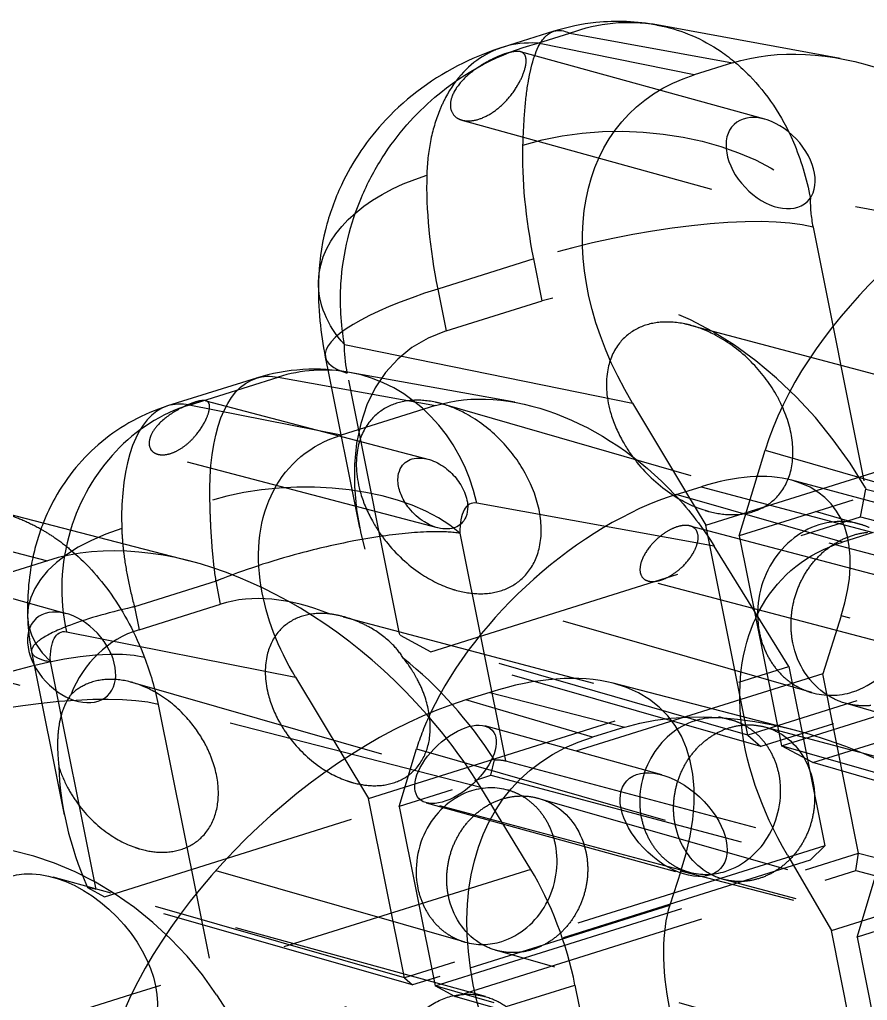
# Model space of a CAD drawing. Header units: millimetres. Extents: x -115 to -14, y 12 to 52.
# Drawn here: x -104.33 to -83.52, y 24.02 to 48.09 of the extents above; entities that cross this region are included whole.
import ezdxf

# ---------------------------------------------------------------- set-up
doc = ezdxf.new("R2010")
doc.units = ezdxf.units.MM
doc.linetypes.add('HIDDEN', pattern=[9.525, 6.35, -3.175])
doc.layers.get('0').update_dxf_attribs({"color": 253, "lineweight": 70, "true_color": 0x8faf8f})
doc.layers.add('Hidden', color=98, linetype='HIDDEN', lineweight=70, true_color=0x054805)

msp = doc.modelspace()

# ---------------------------------------------------------------- linework, layer by layer
at = {"color": 98, "lineweight": -3, "true_color": 0x054805}
for p, q in [((-84.189, 47.133), (-88.688, 47.957)), ((-91.22, 47.801), (-92.465, 47.411)), ((-91.612, 47.511), (-90.829, 47.756)), ((-90.829, 47.756), (-86.838, 47.025)), ((-87.776, 46.731), (-91.612, 47.511)), ((-86.838, 47.025), (-87.776, 46.731)), ((-96.356, 40.115), (-89.288, 38.679)), ((-96.827, 39.808), (-96.764, 39.497)), ((-98.519, 39.29), (-100.699, 38.607)), ((-100.171, 38.63), (-97.988, 39.315)), ((-97.988, 39.315), (-94.124, 38.616)), ((-92.177, 38.699), (-96.232, 39.431)), ((-96.441, 37.89), (-100.171, 38.63)), ((-94.124, 38.616), (-96.441, 37.89)), ((-89.288, 38.679), (-87.986, 36.508)), ((-86.23, 36.875), (-86.034, 37.522)), ((-86.034, 37.522), (-75.699, 34.547)), ((-88.215, 36.436), (-87.604, 36.627)), ((-87.604, 36.627), (-83.38, 35.503)), ((-80.492, 35.483), (-85.379, 36.784)), ((-84.134, 35.267), (-88.215, 36.436)), ((-100.152, 34.802), (-104.865, 36.016)), ((-107.546, 35.815), (-103.648, 34.811)), ((-83.38, 35.503), (-84.134, 35.267)), ((-103.648, 34.811), (-105.025, 34.379)), ((-85.344, 30.663), (-89.763, 31.802)), ((-92.793, 31.579), (-93.379, 31.396)), ((-92.793, 31.579), (-89.474, 30.724)), ((-90.273, 30.477), (-93.379, 31.396)), ((-89.474, 30.724), (-90.273, 30.477)), ((-101.583, 24.165), (-105.562, 22.917))]:
    msp.add_line(p, q, dxfattribs=at)
at = {"color": 98, "lineweight": -3, "true_color": 0x054805, "extrusion": (-1.20829e-16, 2.33952e-16, -1)}
msp.add_ellipse((-82.908, 40.676), major_axis=(-5.527, 5.385), ratio=0.679618, start_param=0.35141, end_param=1.566143, dxfattribs=at)
at = {"color": 98, "lineweight": -3, "true_color": 0x054805, "extrusion": (9.07579e-16, -8.59091e-16, -1)}
msp.add_ellipse((-83.948, 40.35), major_axis=(-5.391, 5.455), ratio=0.68799, start_param=5.053442, end_param=6.623831, dxfattribs=at)
at = {"color": 98, "lineweight": -3, "true_color": 0x054805, "extrusion": (-3.86379e-15, 4.13916e-15, -1)}
msp.add_ellipse((-85.899, 44.567), major_axis=(-0.897, 0.947), ratio=0.662075, dxfattribs=at)
at = {"color": 98, "lineweight": -3, "true_color": 0x054805}
for centre, major_axis, ratio, start_param, end_param in [((-80.399, 39.288), (5.263, 4.892), 0.527716, 0.835682, 2.406478), ((-91.728, 40.831), (-5.098, -1.023), 0.231462, 0, 0.389126), ((-97.036, 34.982), (0.804, 4.449), 0.889727, 6.283065, 6.721292), ((-99.22, 34.298), (0.88, 4.435), 0.896928, 0.45333, 1.463637), ((-98.916, 32.909), (-1.782, 5.698), 0.403556, 6.069957, 6.283518), ((-89.116, 31.906), (4.661, 4.344), 0.517882, 0.314021, 0.824748), ((-89.639, 31.742), (4.625, 4.3), 0.527134, 0.835019, 2.221184), ((-99.083, 27.339), (-6.246, 6.492), 0.666098, 4.643138, 5.962678), ((-94.932, 25.048), (6.455, 6.02), 0.513877, 0.316683, 0.820446), ((-95.29, 24.936), (6.361, 5.907), 0.531222, 0.839713, 2.410509)]:
    msp.add_ellipse(centre, major_axis=major_axis, ratio=ratio, start_param=start_param, end_param=end_param, dxfattribs=at)
at = {"color": 98, "lineweight": -3, "true_color": 0x054805, "extrusion": (1.52333e-17, 5.51546e-17, -1)}
msp.add_ellipse((-91.797, 41.531), major_axis=(5.198, -0.127), ratio=0.594949, start_param=2.625565, end_param=3.141511, dxfattribs=at)
at = {"color": 98, "lineweight": -3, "true_color": 0x054805, "extrusion": (-1.15105e-16, 4.29263e-16, -1)}
msp.add_ellipse((-95.519, 39.194), major_axis=(-0.516, 1.662), ratio=0.396617, start_param=4.983581, end_param=5.417471, dxfattribs=at)
at = {"color": 98, "lineweight": -3, "true_color": 0x054805, "extrusion": (3.49447e-16, -1.17031e-15, -1)}
msp.add_ellipse((-96.731, 33.594), major_axis=(-1.789, 5.696), ratio=0.40737, start_param=0.000151, end_param=0.213713, dxfattribs=at)
at = {"color": 98, "lineweight": -3, "true_color": 0x054805, "extrusion": (7.90376e-17, -3.81678e-17, -1)}
msp.add_ellipse((-91.226, 33.932), major_axis=(-4.081, 3.97), ratio=0.680515, start_param=0.352363, end_param=1.640447, dxfattribs=at)
at = {"color": 98, "lineweight": -3, "true_color": 0x054805, "extrusion": (-2.05385e-16, 2.26328e-16, -1)}
msp.add_ellipse((-93.611, 33.185), major_axis=(-3.992, 4.016), ratio=0.687976, start_param=5.513539, end_param=6.626016, dxfattribs=at)
at = {"color": 98, "lineweight": -3, "true_color": 0x054805, "extrusion": (-5.19202e-16, 6.91151e-16, -1)}
msp.add_ellipse((-80.538, 29.135), major_axis=(-4.92, 5.38), ratio=0.6761, start_param=5.564917, end_param=6.589078, dxfattribs=at)
at = {"color": 98, "lineweight": -3, "true_color": 0x054805, "extrusion": (-1.59745e-15, 1.73617e-15, -1)}
msp.add_ellipse((-103.054, 32.439), major_axis=(-0.878, 0.943), ratio=0.67261, dxfattribs=at)
at = {"color": 98, "lineweight": -3, "true_color": 0x054805, "extrusion": (-2.44937e-16, 1.84367e-16, -1)}
msp.add_ellipse((-82.994, 21.972), major_axis=(-8.372, 7.581), ratio=0.580791, start_param=0.332007, end_param=1.902803, dxfattribs=at)
at = {"color": 98, "lineweight": -3, "true_color": 0x054805, "extrusion": (-2.79893e-16, 3.09457e-16, -1)}
msp.add_ellipse((-84.108, 21.628), major_axis=(-8.005, 7.746), ratio=0.596773, start_param=5.029405, end_param=6.600201, dxfattribs=at)
at = {"color": 98, "lineweight": -3, "true_color": 0x054805}
msp.add_ellipse((-88.278, 28.335), major_axis=(1.151, -1.077), ratio=0.588745, dxfattribs=at)
for points, knots in [([(-88.688, 47.957), (-89.181, 48.047), (-89.685, 48.067), (-90.536, 47.979), (-90.882, 47.907), (-91.219, 47.801)], [0.000000304, 0.000000304, 0.000000304, 0.000000304, 0.001510287, 0.001510287, 0.00257407, 0.00257407, 0.00257407, 0.00257407]), ([(-90.829, 47.756), (-90.822, 47.759), (-90.815, 47.761), (-90.808, 47.764), (-90.131, 48.014), (-89.413, 48.088), (-88.697, 47.959)], [-0.0021101742, -0.0021101742, -0.0021101742, -0.0021101742, -0.0021029848, -0.0021029848, -0.0021029848, -0.0014380302, -0.0014380302, -0.0014380302, -0.0014380302]), ([(-91.215, 47.803), (-91.099, 47.838), (-90.973, 47.822), (-90.836, 47.759), (-90.834, 47.758), (-90.832, 47.757), (-90.829, 47.756)], [0.0016582666, 0.0016582666, 0.0016582666, 0.0016582666, 0.0021029848, 0.0021029848, 0.0021029848, 0.0021101742, 0.0021101742, 0.0021101742, 0.0021101742]), ([(-95.43, 44.696), (-95.062, 45.277), (-94.62, 45.771), (-94.137, 46.183), (-93.387, 46.823), (-92.533, 47.263), (-91.64, 47.503), (-91.63, 47.506), (-91.621, 47.508), (-91.612, 47.511)], [0.000940594, 0.000940594, 0.000940594, 0.000940594, 0.001396053, 0.001396053, 0.001396053, 0.002103119, 0.002103119, 0.002103119, 0.002110313, 0.002110313, 0.002110313, 0.002110313]), ([(-91.612, 47.511), (-91.617, 47.511), (-91.622, 47.511), (-91.626, 47.511), (-91.913, 47.527), (-92.191, 47.496), (-92.455, 47.414)], [-0.0021103129, -0.0021103129, -0.0021103129, -0.0021103129, -0.0021031187, -0.0021031187, -0.0021031187, -0.0016585004, -0.0016585004, -0.0016585004, -0.0016585004]), ([(-92.465, 47.411), (-92.801, 47.306), (-93.13, 47.175), (-94.164, 46.668), (-94.805, 46.198), (-95.793, 45.149), (-96.16, 44.609), (-96.598, 43.676), (-96.729, 43.309), (-96.927, 42.514), (-96.985, 42.088), (-96.995, 41.658)], [0, 0, 0, 0, 0.001072084, 0.001072084, 0.003495625, 0.003495625, 0.005541084, 0.005541084, 0.006779079, 0.006779079, 0.008145554, 0.008145554, 0.008145554, 0.008145554]), ([(-96.356, 40.115), (-96.448, 40.619), (-96.473, 41.123), (-96.443, 41.604), (-96.395, 42.375), (-96.211, 43.084), (-95.942, 43.721), (-95.794, 44.07), (-95.622, 44.395), (-95.43, 44.696)], [0, 0, 0, 0, 0.0002705529, 0.0002705529, 0.0002705529, 0.0007034376, 0.0007034376, 0.0007034376, 0.0009405941, 0.0009405941, 0.0009405941, 0.0009405941]), ([(-96.995, 41.658), (-97.003, 41.339), (-96.99, 41.018), (-96.931, 40.401), (-96.886, 40.104), (-96.827, 39.808)], [0.000000063, 0.000000063, 0.000000063, 0.000000063, 0.000981247, 0.000981247, 0.001890466, 0.001890466, 0.001890466, 0.001890466]), ([(-96.232, 39.431), (-96.61, 39.5), (-96.994, 39.523), (-97.765, 39.477), (-98.149, 39.406), (-98.52, 39.29)], [0, 0, 0, 0, 0.001160558, 0.001160558, 0.002335078, 0.002335078, 0.002335078, 0.002335078]), ([(-100.699, 38.607), (-101.29, 38.422), (-101.837, 38.123), (-102.772, 37.349), (-103.164, 36.881), (-103.567, 36.155), (-103.665, 35.952), (-103.752, 35.73)], [0.000000258, 0.000000258, 0.000000258, 0.000000258, 0.001867884, 0.001867884, 0.003668357, 0.003668357, 0.004281637, 0.004281637, 0.004281637, 0.004281637]), ([(-94.872, 36.245), (-94.932, 36.343), (-94.978, 36.445), (-95.042, 36.667), (-95.053, 36.785), (-95.027, 36.974), (-95, 37.049), (-94.924, 37.167), (-94.879, 37.212), (-94.773, 37.281), (-94.713, 37.305), (-94.576, 37.332), (-94.5, 37.334), (-94.385, 37.319), (-94.349, 37.312), (-94.313, 37.303)], [-0.003958025, -0.003958025, -0.003958025, -0.003958025, -0.003641526, -0.003641526, -0.003262051, -0.003262051, -0.002963183, -0.002963183, -0.002708548, -0.002708548, -0.00246326, -0.00246326, -0.002203917, -0.002203917, -0.002089768, -0.002089768, -0.002089768, -0.002089768]), ([(-94.313, 37.303), (-94.251, 37.287), (-94.188, 37.265), (-93.996, 37.176), (-93.87, 37.09), (-93.659, 36.892), (-93.573, 36.786), (-93.504, 36.674)], [-0.0020897679, -0.0020897679, -0.0020897679, -0.0020897679, -0.0018941353, -0.0018941353, -0.0014895922, -0.0014895922, -0.0011327722, -0.0011327722, -0.0011327722, -0.0011327722]), ([(-93.504, 36.674), (-93.478, 36.631), (-93.454, 36.587), (-93.371, 36.409), (-93.337, 36.274), (-93.329, 36.05), (-93.345, 35.96), (-93.406, 35.817), (-93.445, 35.762), (-93.494, 35.717)], [-0.001132772, -0.001132772, -0.001132772, -0.001132772, -0.000995652, -0.000995652, -0.000584117, -0.000584117, -0.000263176, -0.000263176, 0, 0, 0, 0]), ([(-94.067, 35.617), (-94.067, 35.617), (-94.068, 35.617), (-94.177, 35.646), (-94.288, 35.695), (-94.536, 35.85), (-94.665, 35.966), (-94.809, 36.147), (-94.842, 36.196), (-94.872, 36.245)], [-0.0049275893, -0.0049275893, -0.0049275893, -0.0049275893, -0.004926285, -0.004926285, -0.004577045, -0.004577045, -0.0041180302, -0.0041180302, -0.0039580248, -0.0039580248, -0.0039580248, -0.0039580248]), ([(-93.494, 35.717), (-93.536, 35.679), (-93.584, 35.649), (-93.693, 35.606), (-93.753, 35.594), (-93.896, 35.585), (-93.98, 35.594), (-94.067, 35.617)], [-0.0056493419, -0.0056493419, -0.0056493419, -0.0056493419, -0.0054286403, -0.0054286403, -0.0052059935, -0.0052059935, -0.0049275893, -0.0049275893, -0.0049275893, -0.0049275893])]:
    msp.add_open_spline(points, degree=3, knots=knots, dxfattribs=at)
msp.add_open_spline([(-92.455, 47.414), (-92.458, 47.413), (-92.461, 47.412), (-92.465, 47.411)], degree=3, dxfattribs=at)
at = {"layer": 'Hidden', "lineweight": -3}
for p, q in [((-88.697, 47.959), (-88.688, 47.957)), ((-86.04, 45.644), (-92.033, 47.299)), ((-93.474, 45.622), (-85.758, 43.491)), ((-77.572, 42.352), (-84.923, 43.699)), ((-84.858, 42.998), (-83.573, 36.596)), ((-91.71, 42.216), (-94.069, 41.477)), ((-91.504, 41.188), (-91.71, 42.216)), ((-94.069, 41.477), (-93.862, 40.449)), ((-93.862, 40.449), (-91.504, 41.188)), ((-87.87, 40.589), (-77.211, 37.765)), ((-96.764, 39.497), (-95.985, 35.614)), ((-95.003, 33.014), (-96.287, 39.415)), ((-87.491, 35.681), (-75.724, 39.37)), ((-74.791, 39.145), (-86.669, 35.422)), ((-99.756, 38.734), (-94.307, 37.302)), ((-93.955, 38.657), (-83.71, 35.708)), ((-94.07, 35.618), (-100.939, 37.423)), ((-86.669, 35.422), (-86.23, 36.875)), ((-83.573, 36.596), (-83.558, 36.569)), ((-87.986, 36.508), (-87.491, 35.681)), ((-83.691, 35.889), (-83.558, 36.569)), ((-83.558, 36.569), (-74.691, 34.219)), ((-87.284, 35.17), (-93.111, 36.223)), ((-94.234, 32.577), (-83.691, 35.889)), ((-78.322, 33.611), (-87.41, 36.019)), ((-83.691, 35.889), (-75.27, 33.658)), ((-87.879, 35.665), (-82.725, 34.31)), ((-86.457, 30.531), (-87.491, 35.681)), ((-93.524, 35.484), (-92.403, 29.897)), ((-86.669, 35.422), (-85.635, 30.271)), ((-103.178, 33.51), (-109.128, 35.154)), ((-85.453, 32.212), (-87.284, 35.17)), ((-99.509, 34.308), (-101.512, 33.68)), ((-99.396, 33.745), (-99.509, 34.308)), ((-82.514, 32.633), (-88.903, 34.312)), ((-74.691, 34.219), (-86.457, 30.531)), ((-84.89, 31.573), (-93.64, 34.091)), ((-85.635, 30.271), (-73.758, 33.994)), ((-101.399, 33.117), (-99.396, 33.745)), ((-101.512, 33.68), (-101.399, 33.117)), ((-75.27, 33.658), (-86.138, 30.247)), ((-84.166, 33.458), (-84.621, 32.038)), ((-74.746, 30.95), (-84.166, 33.458)), ((-110.448, 33.443), (-102.929, 31.367)), ((-96.385, 33.437), (-86.879, 30.906)), ((-84.862, 29.856), (-73.87, 33.309)), ((-103.182, 33.066), (-97.556, 31.95)), ((-94.987, 32.986), (-95.003, 33.014)), ((-86.457, 30.531), (-94.987, 32.986)), ((-94.987, 32.986), (-94.234, 32.577)), ((-104.034, 32.572), (-103.232, 28.578)), ((-86.138, 30.247), (-94.234, 32.577)), ((-102.454, 26.746), (-103.575, 32.333)), ((-95.769, 28.978), (-85.453, 32.212)), ((-84.621, 32.038), (-95.017, 28.779)), ((-85.453, 32.212), (-84.57, 27.812)), ((-83.738, 27.637), (-84.621, 32.038)), ((-101.553, 31.819), (-92.339, 29.179)), ((-97.556, 31.95), (-95.769, 28.978)), ((-71.491, 27.693), (-84.068, 31.313)), ((-100.929, 31.283), (-99.499, 24.158)), ((-93.011, 29.242), (-100.929, 31.283)), ((-88.57, 29.557), (-92.909, 30.755)), ((-86.047, 30.732), (-75.065, 27.809)), ((-86.457, 30.531), (-86.138, 30.247)), ((-95.017, 28.779), (-94.589, 30.191)), ((-94.589, 30.191), (-85.488, 27.583)), ((-84.862, 29.856), (-85.635, 30.271)), ((-73.058, 26.651), (-85.635, 30.271)), ((-92.761, 29.545), (-92.677, 29.923)), ((-92.403, 29.897), (-84.57, 27.812)), ((-72.738, 26.367), (-84.862, 29.856)), ((-102.246, 26.565), (-92.761, 29.545)), ((-92.761, 29.545), (-84.931, 27.461)), ((-87.884, 27.163), (-96.13, 29.359)), ((-91.785, 27.236), (-93.011, 29.242)), ((-94.886, 24.578), (-95.769, 28.978)), ((-91.587, 28.979), (-80.977, 25.939)), ((-84.407, 25.739), (-73.638, 29.114)), ((-72.939, 28.97), (-83.778, 25.573)), ((-95.017, 28.779), (-94.134, 24.378)), ((-94.354, 28.872), (-87.987, 27.113)), ((-93.398, 25.451), (-101.372, 27.735)), ((-84.57, 27.812), (-94.886, 24.578)), ((-84.931, 27.461), (-84.57, 27.812)), ((-84.931, 27.461), (-94.685, 24.399)), ((-94.134, 24.378), (-83.738, 27.637)), ((-85.488, 27.583), (-84.407, 25.739)), ((-83.808, 27.209), (-83.738, 27.637)), ((-83.738, 27.637), (-72.755, 24.714)), ((-91.785, 27.236), (-101.583, 24.165)), ((-93.648, 24.118), (-83.808, 27.209)), ((-83.808, 27.209), (-73.117, 24.363)), ((-92.899, 24.113), (-103.51, 27.043)), ((-88.101, 27.19), (-88.374, 26.357)), ((-76.103, 24.097), (-88.101, 27.19)), ((-76.069, 24.066), (-87.052, 26.989)), ((-83.778, 25.573), (-83.35, 26.984)), ((-102.662, 26.793), (-102.246, 26.565)), ((-94.886, 24.578), (-102.454, 26.746)), ((-94.685, 24.399), (-102.246, 26.565)), ((-102.364, 21.971), (-88.374, 26.357)), ((-83.524, 21.338), (-84.407, 25.739)), ((-83.778, 25.573), (-82.895, 21.172)), ((-82.036, 22.211), (-92.647, 25.251)), ((-94.886, 24.578), (-94.685, 24.399)), ((-83.524, 21.338), (-94.134, 24.378)), ((-93.648, 24.118), (-94.134, 24.378)), ((-92.387, 23.869), (-90.7, 24.398)), ((-90.7, 24.398), (-90.06, 21.209)), ((-99.499, 24.158), (-99.096, 23.538)), ((-83.323, 21.159), (-93.648, 24.118))]:
    msp.add_line(p, q, dxfattribs=at)
at = {"layer": 'Hidden', "lineweight": -3, "extrusion": (-5.99601e-18, 2.79744e-17, -1)}
msp.add_ellipse((-89.436, 42.271), major_axis=(5.197, -0.176), ratio=0.591421, start_param=4.181819, end_param=5.743612, dxfattribs=at)
at = {"layer": 'Hidden', "lineweight": -3, "extrusion": (-3.46527e-16, 1.34579e-15, -1)}
msp.add_ellipse((-88.572, 41.358), major_axis=(-2.081, 6.621), ratio=0.40768, start_param=4.96867, end_param=5.418844, dxfattribs=at)
at = {"layer": 'Hidden', "lineweight": -3, "extrusion": (1.52333e-17, 5.51546e-17, -1)}
msp.add_ellipse((-91.797, 41.531), major_axis=(5.198, -0.127), ratio=0.594949, start_param=3.141511, end_param=4.187358, dxfattribs=at)
at = {"layer": 'Hidden', "lineweight": -3}
for centre, major_axis, ratio, start_param, end_param in [((-90.96, 40.61), (-2.071, 6.624), 0.403246, 0.864904, 1.315079), ((-84.06, 42.787), (-0.525, 1.659), 0.414304, 0.863467, 1.313642), ((-89.37, 41.57), (-5.098, -1.023), 0.231462, 3.581494, 5.14229), ((-88.075, 35.114), (-4.424, 5.551), 0.643643, 4.478383, 6.03918), ((-91.728, 40.831), (-5.098, -1.023), 0.231462, 5.14229, 6.283185), ((-90.433, 34.375), (-4.424, 5.551), 0.643643, 6.03918, 7.599976), ((-91.728, 40.831), (-5.098, -1.023), 0.231462, 0.389126, 0.419902), ((-97.036, 34.982), (0.804, 4.449), 0.889727, 5.150873, 6.283065), ((-98.916, 32.909), (-1.782, 5.698), 0.403556, 0.000333, 0.957818), ((-97.449, 34.243), (-4.52, -0.102), 0.524811, 3.648582, 5.211051), ((-89.116, 31.906), (4.661, 4.344), 0.517882, 5.537137, 6.597206), ((-92.806, 34.835), (-0.437, 1.381), 0.413322, 6.06869, 7.239737), ((-99.613, 33.564), (-4.519, -0.131), 0.527331, 5.207671, 6.77014), ((-99.22, 34.298), (0.88, 4.435), 0.896928, 1.463637, 2.023749), ((-96.267, 27.928), (-3.842, 5.467), 0.612643, 5.519518, 6.090143), ((-98.27, 27.3), (-3.842, 5.467), 0.612643, 6.090143, 6.660767), ((-105.346, 30.23), (-4.663, -1.804), 0.300155, 3.54227, 5.09667), ((-96.267, 27.928), (-3.842, 5.467), 0.612643, 4.647644, 5.15919), ((-94.932, 25.048), (6.455, 6.02), 0.513877, 5.532835, 6.599868), ((-105.252, 29.905), (-4.902, -0.984), 0.231462, 3.588159, 5.14229), ((-89.639, 31.742), (4.625, 4.3), 0.527134, 2.221184, 2.405815), ((-99.083, 27.339), (-6.246, 6.492), 0.666098, 4.391882, 4.643138), ((-98.27, 27.3), (-3.842, 5.467), 0.612643, 0.73791, 1.249456), ((-103.808, 22.709), (-4.582, 3.978), 0.69811, 4.322913, 5.877044), ((-92.558, 24.877), (1.214, -3.811), 0.420194, 1.312831, 2.098229), ((-97.528, 23.602), (-5.323, 3.16), 0.09226, 5.945173, 6.064582), ((-86.519, 23.32), (-1.214, 3.811), 0.420194, 0.527433, 1.312831)]:
    msp.add_ellipse(centre, major_axis=major_axis, ratio=ratio, start_param=start_param, end_param=end_param, dxfattribs=at)
at = {"layer": 'Hidden', "lineweight": -3, "extrusion": (3.49447e-16, -1.17031e-15, -1)}
msp.add_ellipse((-96.731, 33.594), major_axis=(-1.789, 5.696), ratio=0.40737, start_param=5.325852, end_param=6.283337, dxfattribs=at)
at = {"layer": 'Hidden', "lineweight": -3, "extrusion": (-1.15105e-16, 4.29263e-16, -1)}
msp.add_ellipse((-95.519, 39.194), major_axis=(-0.516, 1.662), ratio=0.396617, start_param=4.967297, end_param=4.983581, dxfattribs=at)
at = {"layer": 'Hidden', "lineweight": -3, "extrusion": (7.90376e-17, -3.81678e-17, -1)}
msp.add_ellipse((-91.226, 33.932), major_axis=(-4.081, 3.97), ratio=0.680515, start_param=1.640447, end_param=1.922781, dxfattribs=at)
at = {"layer": 'Hidden', "lineweight": -3, "extrusion": (-2.05385e-16, 2.26328e-16, -1)}
msp.add_ellipse((-93.611, 33.185), major_axis=(-3.992, 4.016), ratio=0.687976, start_param=5.055597, end_param=5.513539, dxfattribs=at)
at = {"layer": 'Hidden', "lineweight": -3, "extrusion": (-2.62132e-15, 8.34084e-15, -1)}
msp.add_ellipse((-102.878, 31.678), major_axis=(-0.43, 1.383), ratio=0.3976, start_param=5.324636, end_param=6.495683, dxfattribs=at)
at = {"layer": 'Hidden', "lineweight": -3, "extrusion": (-1.17878e-16, -2.84698e-16, -1)}
msp.add_ellipse((-106.962, 29.369), major_axis=(1.769, 6.731), ratio=0.87941, start_param=0.883503, end_param=1.063038, dxfattribs=at)
at = {"layer": 'Hidden', "lineweight": -3}
for centre, major_axis, ratio in [((-93.631, 29.813), (-0.9, -0.838), 0.522491), ((-103.175, 24.876), (-1.855, 1.907), 0.645298)]:
    msp.add_ellipse(centre, major_axis=major_axis, ratio=ratio, dxfattribs=at)
at = {"layer": 'Hidden', "lineweight": -3, "extrusion": (-5.19202e-16, 6.91151e-16, -1)}
msp.add_ellipse((-80.538, 29.135), major_axis=(-4.92, 5.38), ratio=0.6761, start_param=5.018281, end_param=5.564917, dxfattribs=at)
at = {"layer": 'Hidden', "lineweight": -3, "extrusion": (-1.07778e-15, -1.71662e-15, -1)}
msp.add_ellipse((-95.525, 24.23), major_axis=(3.301, 5.593), ratio=0.32539, start_param=6.072885, end_param=6.192295, dxfattribs=at)
at = {"layer": 'Hidden', "lineweight": -3}
for points, knots in [([(-88.688, 47.957), (-88.646, 47.949), (-88.603, 47.941), (-88.561, 47.931), (-88.07, 47.825), (-87.58, 47.622), (-87.115, 47.302)], [-0.0014352462, -0.0014352462, -0.0014352462, -0.0014352462, -0.0013959614, -0.0013959614, -0.0013959614, -0.0009400387, -0.0009400387, -0.0009400387, -0.0009400387]), ([(-91.851, 46.532), (-91.834, 46.637), (-91.815, 46.735), (-91.795, 46.826), (-91.698, 47.262), (-91.567, 47.539), (-91.408, 47.688), (-91.349, 47.743), (-91.286, 47.781), (-91.219, 47.801)], [0.000558322, 0.000558322, 0.000558322, 0.000558322, 0.000703391, 0.000703391, 0.000703391, 0.001395961, 0.001395961, 0.001395961, 0.001652556, 0.001652556, 0.001652556, 0.001652556]), ([(-92.465, 47.411), (-92.616, 47.364), (-92.762, 47.3), (-92.903, 47.219), (-93.282, 47.001), (-93.618, 46.66), (-93.877, 46.173), (-93.931, 46.072), (-93.981, 45.964), (-94.027, 45.849)], [-0.00165278, -0.00165278, -0.00165278, -0.00165278, -0.001396053, -0.001396053, -0.001396053, -0.000703438, -0.000703438, -0.000703438, -0.0005585, -0.0005585, -0.0005585, -0.0005585]), ([(-92.382, 47.259), (-92.44, 47.241), (-92.5, 47.218), (-92.621, 47.169), (-92.681, 47.141), (-92.859, 47.053), (-92.972, 46.987), (-93.222, 46.821), (-93.362, 46.704), (-93.586, 46.459), (-93.669, 46.33), (-93.714, 46.211)], [0, 0, 0, 0, 0.000199263, 0.000199263, 0.000398525, 0.000398525, 0.000797051, 0.000797051, 0.001451873, 0.001451873, 0.002106696, 0.002106696, 0.002106696, 0.002106696]), ([(-92.029, 47.298), (-92.052, 47.304), (-92.079, 47.308), (-92.145, 47.309), (-92.184, 47.306), (-92.273, 47.29), (-92.324, 47.277), (-92.382, 47.259)], [0.0072188385, 0.0072188385, 0.0072188385, 0.0072188385, 0.0074130607, 0.0074130607, 0.0076123234, 0.0076123234, 0.0078115862, 0.0078115862, 0.0078115862, 0.0078115862]), ([(-91.969, 46.758), (-91.924, 46.877), (-91.899, 46.987), (-91.898, 47.163), (-91.92, 47.229), (-91.985, 47.28), (-92.005, 47.29), (-92.029, 47.298)], [0.00570489, 0.00570489, 0.00570489, 0.00570489, 0.006359713, 0.006359713, 0.007014535, 0.007014535, 0.007218839, 0.007218839, 0.007218839, 0.007218839]), ([(-87.115, 47.302), (-86.872, 47.137), (-86.637, 46.94), (-86.412, 46.708), (-86.001, 46.285), (-85.629, 45.751), (-85.341, 45.085), (-85.161, 44.669), (-85.015, 44.202), (-84.923, 43.699)], [-0.0009400387, -0.0009400387, -0.0009400387, -0.0009400387, -0.0007033914, -0.0007033914, -0.0007033914, -0.0002705352, -0.0002705352, -0.0002705352, 0, 0, 0, 0]), ([(-91.976, 45.011), (-91.967, 45.301), (-91.953, 45.575), (-91.933, 45.824), (-91.912, 46.088), (-91.885, 46.324), (-91.851, 46.532)], [0, 0, 0, 0, 0.0002705352, 0.0002705352, 0.0002705352, 0.0005583221, 0.0005583221, 0.0005583221, 0.0005583221]), ([(-93.478, 45.623), (-93.445, 45.614), (-93.409, 45.607), (-93.277, 45.597), (-93.169, 45.611), (-92.955, 45.678), (-92.84, 45.734), (-92.624, 45.875), (-92.524, 45.96), (-92.321, 46.163), (-92.219, 46.295), (-92.135, 46.428), (-92.13, 46.437), (-92.124, 46.446)], [0.003388975, 0.003388975, 0.003388975, 0.003388975, 0.003538677, 0.003538677, 0.003905793, 0.003905793, 0.004272909, 0.004272909, 0.004640026, 0.004640026, 0.005172458, 0.005172458, 0.005210385, 0.005210385, 0.005210385, 0.005210385]), ([(-94.027, 45.849), (-94.119, 45.623), (-94.193, 45.373), (-94.247, 45.098), (-94.298, 44.84), (-94.329, 44.56), (-94.337, 44.271)], [-0.0005585, -0.0005585, -0.0005585, -0.0005585, -0.0002705529, -0.0002705529, -0.0002705529, 0, 0, 0, 0]), ([(-93.754, 45.935), (-93.753, 45.928), (-93.752, 45.921), (-93.734, 45.82), (-93.684, 45.736), (-93.567, 45.656), (-93.526, 45.637), (-93.478, 45.623)], [0.0026012016, 0.0026012016, 0.0026012016, 0.0026012016, 0.0026391281, 0.0026391281, 0.0031715605, 0.0031715605, 0.0033889748, 0.0033889748, 0.0033889748, 0.0033889748]), ([(-87.865, 40.588), (-87.911, 40.6), (-87.958, 40.611), (-88.226, 40.667), (-88.441, 40.679), (-88.843, 40.636), (-89.028, 40.581), (-89.366, 40.402), (-89.515, 40.275), (-89.771, 39.931), (-89.863, 39.704), (-89.956, 39.128), (-89.926, 38.77), (-89.744, 38.171), (-89.643, 37.94), (-89.515, 37.716)], [-0.010751147, -0.010751147, -0.010751147, -0.010751147, -0.010599412, -0.010599412, -0.009869508, -0.009869508, -0.009148445, -0.009148445, -0.008379675, -0.008379675, -0.007467213, -0.007467213, -0.006317734, -0.006317734, -0.005589245, -0.005589245, -0.005589245, -0.005589245]), ([(-85.764, 38.892), (-85.929, 39.179), (-86.136, 39.45), (-86.638, 39.953), (-86.932, 40.173), (-87.447, 40.448), (-87.657, 40.532), (-87.865, 40.588)], [-0.013382996, -0.013382996, -0.013382996, -0.013382996, -0.012448554, -0.012448554, -0.011430658, -0.011430658, -0.010751147, -0.010751147, -0.010751147, -0.010751147]), ([(-93.95, 38.655), (-94.007, 38.672), (-94.064, 38.686), (-94.341, 38.746), (-94.555, 38.759), (-94.956, 38.719), (-95.142, 38.665), (-95.485, 38.487), (-95.636, 38.359), (-95.9, 38.011), (-95.996, 37.781), (-96.095, 37.194), (-96.067, 36.829), (-95.89, 36.229), (-95.794, 36.004), (-95.673, 35.786)], [-0.010878519, -0.010878519, -0.010878519, -0.010878519, -0.010689127, -0.010689127, -0.009958947, -0.009958947, -0.009230787, -0.009230787, -0.008450621, -0.008450621, -0.007519904, -0.007519904, -0.006347888, -0.006347888, -0.005635241, -0.005635241, -0.005635241, -0.005635241]), ([(-85.437, 36.901), (-85.357, 37.145), (-85.332, 37.421), (-85.395, 38.007), (-85.482, 38.311), (-85.663, 38.706), (-85.711, 38.8), (-85.764, 38.892)], [-0.015584185, -0.015584185, -0.015584185, -0.015584185, -0.014633241, -0.014633241, -0.013684407, -0.013684407, -0.013382996, -0.013382996, -0.013382996, -0.013382996]), ([(-99.762, 38.735), (-99.77, 38.737), (-99.779, 38.739), (-99.818, 38.743), (-99.851, 38.74), (-99.915, 38.73), (-99.949, 38.723), (-100.026, 38.701), (-100.066, 38.687), (-100.165, 38.65), (-100.22, 38.627), (-100.354, 38.565), (-100.437, 38.521), (-100.669, 38.381), (-100.821, 38.266), (-101.013, 38.053), (-101.071, 37.968), (-101.107, 37.884)], [-0.007767187, -0.007767187, -0.007767187, -0.007767187, -0.007661669, -0.007661669, -0.007323018, -0.007323018, -0.00704678, -0.00704678, -0.006776159, -0.006776159, -0.006431689, -0.006431689, -0.005913378, -0.005913378, -0.004939424, -0.004939424, -0.004332339, -0.004332339, -0.004332339, -0.004332339]), ([(-99.739, 38.312), (-99.703, 38.395), (-99.682, 38.467), (-99.66, 38.604), (-99.669, 38.659), (-99.711, 38.714), (-99.733, 38.728), (-99.762, 38.735)], [-0.009321038, -0.009321038, -0.009321038, -0.009321038, -0.008804754, -0.008804754, -0.008148307, -0.008148307, -0.007767187, -0.007767187, -0.007767187, -0.007767187]), ([(-91.922, 36.962), (-92.084, 37.253), (-92.29, 37.528), (-92.784, 38.032), (-93.071, 38.25), (-93.563, 38.518), (-93.757, 38.599), (-93.95, 38.655)], [-0.013477268, -0.013477268, -0.013477268, -0.013477268, -0.012527266, -0.012527266, -0.01151629, -0.01151629, -0.010878519, -0.010878519, -0.010878519, -0.010878519]), ([(-99.993, 37.903), (-99.984, 37.913), (-99.977, 37.923), (-99.882, 38.043), (-99.811, 38.158), (-99.76, 38.266)], [-0.0007130585, -0.0007130585, -0.0007130585, -0.0007130585, -0.0006537694, -0.0006537694, 0, 0, 0, 0]), ([(-101.107, 37.884), (-101.121, 37.852), (-101.131, 37.82), (-101.159, 37.703), (-101.153, 37.626), (-101.12, 37.559), (-101.118, 37.555), (-101.115, 37.551)], [-0.0043323392, -0.0043323392, -0.0043323392, -0.0043323392, -0.0041014598, -0.0041014598, -0.0034700807, -0.0034700807, -0.0034282547, -0.0034282547, -0.0034282547, -0.0034282547]), ([(-100.936, 37.422), (-100.905, 37.414), (-100.871, 37.41), (-100.775, 37.408), (-100.709, 37.417), (-100.572, 37.457), (-100.5, 37.488), (-100.351, 37.572), (-100.275, 37.626), (-100.127, 37.753), (-100.056, 37.826), (-99.993, 37.903)], [-0.002759504, -0.002759504, -0.002759504, -0.002759504, -0.002500479, -0.002500479, -0.002073066, -0.002073066, -0.001640071, -0.001640071, -0.001180819, -0.001180819, -0.000713058, -0.000713058, -0.000713058, -0.000713058]), ([(-101.115, 37.551), (-101.09, 37.506), (-101.051, 37.47), (-100.981, 37.436), (-100.959, 37.428), (-100.936, 37.422)], [-0.0034282547, -0.0034282547, -0.0034282547, -0.0034282547, -0.0029534483, -0.0029534483, -0.0027595042, -0.0027595042, -0.0027595042, -0.0027595042]), ([(-89.515, 37.716), (-89.418, 37.546), (-89.305, 37.381), (-88.929, 36.915), (-88.633, 36.645), (-88.052, 36.261), (-87.779, 36.131), (-87.477, 36.038), (-87.446, 36.029), (-87.415, 36.02)], [-0.005589245, -0.005589245, -0.005589245, -0.005589245, -0.005034713, -0.005034713, -0.003946686, -0.003946686, -0.003065669, -0.003065669, -0.002964733, -0.002964733, -0.002964733, -0.002964733]), ([(-91.622, 34.963), (-91.538, 35.21), (-91.51, 35.49), (-91.568, 36.086), (-91.653, 36.395), (-91.83, 36.787), (-91.874, 36.875), (-91.922, 36.962)], [-0.015692994, -0.015692994, -0.015692994, -0.015692994, -0.014725233, -0.014725233, -0.013759857, -0.013759857, -0.013477268, -0.013477268, -0.013477268, -0.013477268]), ([(-87.415, 36.02), (-87.215, 35.967), (-87.019, 35.94), (-86.626, 35.941), (-86.432, 35.974), (-86.074, 36.106), (-85.912, 36.208), (-85.625, 36.492), (-85.509, 36.682), (-85.437, 36.901)], [-0.002964733, -0.002964733, -0.002964733, -0.002964733, -0.002314741, -0.002314741, -0.001602314, -0.001602314, -0.000856048, -0.000856048, 0, 0, 0, 0]), ([(-99.509, 34.308), (-99.51, 34.315), (-99.511, 34.321), (-99.512, 34.328), (-99.543, 34.551), (-99.569, 34.773), (-99.589, 34.993), (-99.609, 35.212), (-99.624, 35.428), (-99.635, 35.642), (-99.642, 35.776), (-99.647, 35.908), (-99.652, 36.037), (-99.654, 36.118), (-99.656, 36.198), (-99.658, 36.277)], [-0.0005698473, -0.0005698473, -0.0005698473, -0.0005698473, -0.0005640974, -0.0005640974, -0.0005640974, -0.0003769759, -0.0003769759, -0.0003769759, -0.0001899491, -0.0001899491, -0.0001899491, -0.0000730573, -0.0000730573, -0.0000730573, 0, 0, 0, 0]), ([(-104.865, 36.016), (-104.787, 35.996), (-104.71, 35.974), (-104.632, 35.949), (-104.486, 35.902), (-104.34, 35.847), (-104.195, 35.782), (-104.05, 35.718), (-103.905, 35.644), (-103.762, 35.56), (-103.661, 35.502), (-103.561, 35.439), (-103.462, 35.371)], [0.0012784629, 0.0012784629, 0.0012784629, 0.0012784629, 0.0013879649, 0.0013879649, 0.0013879649, 0.0015932179, 0.0015932179, 0.0015932179, 0.001798471, 0.001798471, 0.001798471, 0.0019422602, 0.0019422602, 0.0019422602, 0.0019422602]), ([(-103.752, 35.73), (-103.853, 35.473), (-103.941, 35.191), (-104.115, 34.373), (-104.146, 33.882), (-104.133, 33.433)], [0.004281637, 0.004281637, 0.004281637, 0.004281637, 0.00498963, 0.00498963, 0.006154709, 0.006154709, 0.006154709, 0.006154709]), ([(-95.673, 35.786), (-95.576, 35.611), (-95.462, 35.441), (-95.091, 34.974), (-94.803, 34.706), (-94.236, 34.325), (-93.969, 34.194), (-93.684, 34.104), (-93.665, 34.098), (-93.646, 34.093)], [-0.005635241, -0.005635241, -0.005635241, -0.005635241, -0.005061926, -0.005061926, -0.00397682, -0.00397682, -0.003097902, -0.003097902, -0.003034882, -0.003034882, -0.003034882, -0.003034882]), ([(-87.884, 35.666), (-87.914, 35.674), (-87.948, 35.677), (-88.037, 35.678), (-88.095, 35.669), (-88.22, 35.635), (-88.287, 35.609), (-88.43, 35.536), (-88.506, 35.487), (-88.671, 35.36), (-88.758, 35.278), (-88.93, 35.075), (-89.006, 34.954), (-89.061, 34.815), (-89.069, 34.795), (-89.075, 34.774)], [-0.005815847, -0.005815847, -0.005815847, -0.005815847, -0.00560126, -0.00560126, -0.005276824, -0.005276824, -0.00494207, -0.00494207, -0.004564686, -0.004564686, -0.004088779, -0.004088779, -0.003471226, -0.003471226, -0.003359029, -0.003359029, -0.003359029, -0.003359029]), ([(-87.707, 35.203), (-87.698, 35.233), (-87.69, 35.262), (-87.669, 35.383), (-87.677, 35.465), (-87.733, 35.581), (-87.774, 35.621), (-87.845, 35.654), (-87.864, 35.661), (-87.884, 35.666)], [-0.007085911, -0.007085911, -0.007085911, -0.007085911, -0.006923684, -0.006923684, -0.006391599, -0.006391599, -0.005957052, -0.005957052, -0.005815847, -0.005815847, -0.005815847, -0.005815847]), ([(-83.705, 35.706), (-84.028, 35.798), (-84.379, 35.795), (-85.203, 35.537), (-85.646, 35.163), (-86.188, 34.186), (-86.283, 33.589), (-86.175, 33.052)], [0.1654384, 0.1654384, 0.1654384, 0.1654384, 0.25, 0.25, 0.375, 0.375, 0.5, 0.5, 0.5, 0.5]), ([(-101.822, 35.599), (-101.82, 35.52), (-101.816, 35.441), (-101.81, 35.361), (-101.801, 35.233), (-101.788, 35.103), (-101.771, 34.973), (-101.744, 34.764), (-101.709, 34.554), (-101.666, 34.342), (-101.623, 34.129), (-101.573, 33.915), (-101.517, 33.7), (-101.515, 33.693), (-101.513, 33.686), (-101.512, 33.68)], [-0.0005640974, -0.0005640974, -0.0005640974, -0.0005640974, -0.00049104, -0.00049104, -0.00049104, -0.0003741483, -0.0003741483, -0.0003741483, -0.0001871215, -0.0001871215, -0.0001871215, 0, 0, 0, 0.0000057499, 0.0000057499, 0.0000057499, 0.0000057499]), ([(-93.524, 35.484), (-93.7, 35.512), (-93.908, 35.523), (-94.135, 35.521), (-94.498, 35.518), (-94.91, 35.482), (-95.34, 35.423), (-95.598, 35.388), (-95.861, 35.345), (-96.127, 35.294)], [0, 0, 0, 0, 0.0000730573, 0.0000730573, 0.0000730573, 0.0001899491, 0.0001899491, 0.0001899491, 0.0002599953, 0.0002599953, 0.0002599953, 0.0002599953]), ([(-103.462, 35.371), (-103.336, 35.284), (-103.21, 35.189), (-103.086, 35.086), (-102.733, 34.791), (-102.391, 34.422), (-102.084, 33.988), (-101.768, 33.54), (-101.484, 33.008), (-101.264, 32.437)], [0.00194226, 0.00194226, 0.00194226, 0.00194226, 0.002126876, 0.002126876, 0.002126876, 0.002652324, 0.002652324, 0.002652324, 0.003194192, 0.003194192, 0.003194192, 0.003194192]), ([(-96.127, 35.294), (-96.57, 35.21), (-97.019, 35.106), (-97.459, 34.988), (-98.164, 34.8), (-98.845, 34.575), (-99.453, 34.33), (-99.472, 34.323), (-99.49, 34.315), (-99.509, 34.308)], [0.0002599953, 0.0002599953, 0.0002599953, 0.0002599953, 0.0003769759, 0.0003769759, 0.0003769759, 0.0005640974, 0.0005640974, 0.0005640974, 0.0005698473, 0.0005698473, 0.0005698473, 0.0005698473]), ([(-93.646, 34.093), (-93.437, 34.032), (-93.231, 34.001), (-92.829, 33.999), (-92.635, 34.03), (-92.273, 34.161), (-92.11, 34.262), (-91.816, 34.548), (-91.697, 34.74), (-91.622, 34.963)], [-0.003034882, -0.003034882, -0.003034882, -0.003034882, -0.002345487, -0.002345487, -0.001626769, -0.001626769, -0.000871505, -0.000871505, 0, 0, 0, 0]), ([(-88.9, 34.311), (-88.888, 34.308), (-88.876, 34.306), (-88.813, 34.296), (-88.757, 34.298), (-88.637, 34.319), (-88.573, 34.338), (-88.438, 34.395), (-88.366, 34.433), (-88.209, 34.536), (-88.126, 34.603), (-87.951, 34.776), (-87.866, 34.883), (-87.802, 34.992)], [-0.002089836, -0.002089836, -0.002089836, -0.002089836, -0.002005603, -0.002005603, -0.001673793, -0.001673793, -0.001344422, -0.001344422, -0.000990589, -0.000990589, -0.000561182, -0.000561182, 0, 0, 0, 0]), ([(-89.075, 34.774), (-89.103, 34.684), (-89.112, 34.6), (-89.088, 34.46), (-89.057, 34.403), (-88.978, 34.34), (-88.942, 34.322), (-88.9, 34.311)], [-0.003359029, -0.003359029, -0.003359029, -0.003359029, -0.002866871, -0.002866871, -0.002387567, -0.002387567, -0.002089836, -0.002089836, -0.002089836, -0.002089836]), ([(-84.895, 31.574), (-84.572, 31.483), (-84.221, 31.485), (-83.398, 31.743), (-82.954, 32.117), (-82.412, 33.094), (-82.317, 33.691), (-82.425, 34.228)], [0.6654384, 0.6654384, 0.6654384, 0.6654384, 0.75, 0.75, 0.875, 0.875, 1, 1, 1, 1]), ([(-101.512, 33.68), (-101.531, 33.676), (-101.55, 33.671), (-101.569, 33.667), (-102.189, 33.526), (-102.738, 33.366), (-103.162, 33.2), (-103.427, 33.097), (-103.645, 32.992), (-103.796, 32.89)], [-0.0000057499, -0.0000057499, -0.0000057499, -0.0000057499, 0, 0, 0, 0.0001871215, 0.0001871215, 0.0001871215, 0.0003041021, 0.0003041021, 0.0003041021, 0.0003041021]), ([(-96.727, 33.505), (-96.837, 33.517), (-96.945, 33.52), (-97.237, 33.499), (-97.412, 33.455), (-97.735, 33.299), (-97.877, 33.187), (-98.124, 32.882), (-98.216, 32.683), (-98.322, 32.183), (-98.312, 31.875), (-98.179, 31.327), (-98.088, 31.095), (-97.966, 30.873)], [-0.009914906, -0.009914906, -0.009914906, -0.009914906, -0.009514989, -0.009514989, -0.008803114, -0.008803114, -0.00805306, -0.00805306, -0.007184183, -0.007184183, -0.00611995, -0.00611995, -0.005344475, -0.005344475, -0.005344475, -0.005344475]), ([(-104.133, 33.433), (-104.128, 33.262), (-104.114, 33.091), (-104.092, 32.922), (-104.076, 32.804), (-104.057, 32.688), (-104.034, 32.572)], [0, 0, 0, 0, 0.0005146168, 0.0005146168, 0.0005146168, 0.0008711794, 0.0008711794, 0.0008711794, 0.0008711794]), ([(-95.697, 33.152), (-95.804, 33.213), (-95.916, 33.269), (-96.145, 33.364), (-96.261, 33.403), (-96.38, 33.435)], [-0.0014699237, -0.0014699237, -0.0014699237, -0.0014699237, -0.001039372, -0.001039372, -0.0006311047, -0.0006311047, -0.0006311047, -0.0006311047]), ([(-94.907, 32.413), (-94.986, 32.542), (-95.082, 32.66), (-95.332, 32.908), (-95.504, 33.039), (-95.697, 33.152)], [-0.002836478, -0.002836478, -0.002836478, -0.002836478, -0.002253975, -0.002253975, -0.001469924, -0.001469924, -0.001469924, -0.001469924]), ([(-103.796, 32.89), (-103.888, 32.828), (-103.955, 32.768), (-103.995, 32.71), (-104.062, 32.614), (-104.052, 32.523), (-103.934, 32.449), (-103.86, 32.403), (-103.745, 32.363), (-103.575, 32.333)], [0.0003041021, 0.0003041021, 0.0003041021, 0.0003041021, 0.0003741483, 0.0003741483, 0.0003741483, 0.00049104, 0.00049104, 0.00049104, 0.0005640974, 0.0005640974, 0.0005640974, 0.0005640974]), ([(-84.073, 31.315), (-84.228, 31.361), (-84.376, 31.427), (-84.937, 31.786), (-85.246, 32.256), (-85.353, 32.793)], [-0.6654384, -0.6654384, -0.6654384, -0.6654384, -0.625, -0.625, -0.5, -0.5, -0.5, -0.5]), ([(-101.548, 31.817), (-101.568, 31.823), (-101.587, 31.828), (-101.811, 31.887), (-102.012, 31.907), (-102.39, 31.883), (-102.566, 31.839), (-102.857, 31.701), (-102.975, 31.617), (-103.077, 31.514)], [-0.010390838, -0.010390838, -0.010390838, -0.010390838, -0.010320646, -0.010320646, -0.009590427, -0.009590427, -0.008872205, -0.008872205, -0.008268832, -0.008268832, -0.008268832, -0.008268832]), ([(-99.772, 30.307), (-99.885, 30.52), (-100.026, 30.725), (-100.404, 31.16), (-100.653, 31.373), (-101.125, 31.661), (-101.337, 31.756), (-101.548, 31.817)], [-0.012882939, -0.012882939, -0.012882939, -0.012882939, -0.012133957, -0.012133957, -0.011144847, -0.011144847, -0.010390838, -0.010390838, -0.010390838, -0.010390838]), ([(-94.344, 30.15), (-94.273, 30.351), (-94.242, 30.576), (-94.265, 31.055), (-94.319, 31.305), (-94.46, 31.681), (-94.519, 31.808), (-94.586, 31.932)], [-0.014911659, -0.014911659, -0.014911659, -0.014911659, -0.01407273, -0.01407273, -0.013235462, -0.013235462, -0.012801459, -0.012801459, -0.012801459, -0.012801459]), ([(-103.077, 31.514), (-103.165, 31.392), (-103.234, 31.251), (-103.321, 30.986), (-103.348, 30.868), (-103.366, 30.748)], [-0.008914308, -0.008914308, -0.008914308, -0.008914308, -0.007691721, -0.007691721, -0.006783785, -0.006783785, -0.006783785, -0.006783785]), ([(-97.966, 30.873), (-97.901, 30.753), (-97.827, 30.636), (-97.54, 30.24), (-97.289, 29.989), (-96.782, 29.622), (-96.537, 29.493), (-96.238, 29.39), (-96.186, 29.374), (-96.135, 29.36)], [-0.005344475, -0.005344475, -0.005344475, -0.005344475, -0.004927505, -0.004927505, -0.003884719, -0.003884719, -0.003020031, -0.003020031, -0.002838118, -0.002838118, -0.002838118, -0.002838118]), ([(-86.875, 30.905), (-87.158, 30.979), (-87.463, 30.974), (-88.195, 30.744), (-88.595, 30.407), (-89.083, 29.527), (-89.169, 28.989), (-89.072, 28.505)], [0.1683154, 0.1683154, 0.1683154, 0.1683154, 0.25, 0.25, 0.375, 0.375, 0.5, 0.5, 0.5, 0.5]), ([(-103.366, 30.748), (-103.383, 30.634), (-103.393, 30.518), (-103.403, 30.219), (-103.394, 30.028), (-103.372, 29.813), (-103.369, 29.788), (-103.366, 29.761)], [-0.006783785, -0.006783785, -0.006783785, -0.006783785, -0.005927248, -0.005927248, -0.004572435, -0.004572435, -0.00440035, -0.00440035, -0.00440035, -0.00440035]), ([(-86.043, 30.731), (-85.893, 30.689), (-85.749, 30.627), (-85.235, 30.298), (-84.957, 29.874), (-84.859, 29.39)], [-0.1683154, -0.1683154, -0.1683154, -0.1683154, -0.125, -0.125, 0, 0, 0, 0]), ([(-99.55, 28.518), (-99.476, 28.722), (-99.443, 28.951), (-99.463, 29.437), (-99.516, 29.69), (-99.654, 30.065), (-99.709, 30.188), (-99.772, 30.307)], [-0.015005043, -0.015005043, -0.015005043, -0.015005043, -0.014152143, -0.014152143, -0.013301025, -0.013301025, -0.012882939, -0.012882939, -0.012882939, -0.012882939]), ([(-96.135, 29.36), (-95.974, 29.317), (-95.816, 29.293), (-95.47, 29.285), (-95.288, 29.311), (-94.95, 29.429), (-94.797, 29.521), (-94.525, 29.779), (-94.415, 29.951), (-94.344, 30.15)], [-0.002838118, -0.002838118, -0.002838118, -0.002838118, -0.002274279, -0.002274279, -0.001567249, -0.001567249, -0.000830563, -0.000830563, 0, 0, 0, 0]), ([(-87.888, 27.165), (-87.605, 27.091), (-87.3, 27.096), (-86.568, 27.325), (-86.168, 27.662), (-85.68, 28.543), (-85.594, 29.081), (-85.691, 29.565)], [0.6683154, 0.6683154, 0.6683154, 0.6683154, 0.75, 0.75, 0.875, 0.875, 1, 1, 1, 1]), ([(-103.152, 29.247), (-103.087, 29.123), (-103.012, 29.003), (-102.728, 28.605), (-102.483, 28.356), (-101.985, 27.991), (-101.745, 27.863), (-101.46, 27.762), (-101.418, 27.749), (-101.377, 27.737)], [-0.005378949, -0.005378949, -0.005378949, -0.005378949, -0.004946641, -0.004946641, -0.00390712, -0.00390712, -0.003045215, -0.003045215, -0.002896042, -0.002896042, -0.002896042, -0.002896042]), ([(-92.334, 29.177), (-92.625, 29.259), (-92.941, 29.257), (-93.682, 29.024), (-94.082, 28.687), (-94.57, 27.807), (-94.656, 27.269), (-94.559, 26.785)], [0.1656124, 0.1656124, 0.1656124, 0.1656124, 0.25, 0.25, 0.375, 0.375, 0.5, 0.5, 0.5, 0.5]), ([(-91.582, 28.978), (-91.442, 28.936), (-91.308, 28.876), (-90.803, 28.553), (-90.524, 28.129), (-90.427, 27.645)], [-0.1656124, -0.1656124, -0.1656124, -0.1656124, -0.125, -0.125, 0, 0, 0, 0]), ([(-101.377, 27.737), (-101.209, 27.688), (-101.043, 27.661), (-100.69, 27.65), (-100.507, 27.676), (-100.167, 27.792), (-100.013, 27.884), (-99.736, 28.143), (-99.623, 28.317), (-99.55, 28.518)], [-0.002896042, -0.002896042, -0.002896042, -0.002896042, -0.002299022, -0.002299022, -0.00158722, -0.00158722, -0.000843236, -0.000843236, 0, 0, 0, 0]), ([(-87.056, 26.99), (-87.206, 27.032), (-87.35, 27.094), (-87.864, 27.423), (-88.143, 27.847), (-88.24, 28.331)], [-0.6683154, -0.6683154, -0.6683154, -0.6683154, -0.625, -0.625, -0.5, -0.5, -0.5, -0.5]), ([(-93.403, 25.452), (-93.112, 25.37), (-92.796, 25.373), (-92.055, 25.605), (-91.656, 25.942), (-91.167, 26.823), (-91.081, 27.361), (-91.178, 27.845)], [0.6656124, 0.6656124, 0.6656124, 0.6656124, 0.75, 0.75, 0.875, 0.875, 1, 1, 1, 1]), ([(-92.652, 25.253), (-92.792, 25.294), (-92.926, 25.354), (-93.431, 25.678), (-93.71, 26.102), (-93.807, 26.585)], [-0.6656124, -0.6656124, -0.6656124, -0.6656124, -0.625, -0.625, -0.5, -0.5, -0.5, -0.5]), ([(-94.973, 23.059), (-94.96, 23.085), (-94.946, 23.11), (-94.813, 23.356), (-94.653, 23.568), (-94.272, 23.904), (-94.051, 24.028), (-93.83, 24.097), (-93.609, 24.166), (-93.36, 24.19), (-93.048, 24.148), (-92.978, 24.134), (-92.91, 24.116)], [0.011349284, 0.011349284, 0.011349284, 0.011349284, 0.011435778, 0.011435778, 0.012195652, 0.012195652, 0.012955527, 0.012955527, 0.012955527, 0.013715402, 0.013715402, 0.013936636, 0.013936636, 0.013936636, 0.013936636]), ([(-92.91, 24.116), (-92.744, 24.071), (-92.587, 24), (-92.43, 23.899), (-92.409, 23.884), (-92.387, 23.869)], [0.0139366358, 0.0139366358, 0.0139366358, 0.0139366358, 0.014475277, 0.014475277, 0.0145617705, 0.0145617705, 0.0145617705, 0.0145617705])]:
    msp.add_open_spline(points, degree=3, knots=knots, dxfattribs=at)
for points in [[(-91.219, 47.801), (-91.218, 47.802), (-91.216, 47.802), (-91.215, 47.803)], [(-92.124, 46.446), (-92.054, 46.561), (-92.004, 46.668), (-91.969, 46.758)], [(-93.714, 46.211), (-93.748, 46.121), (-93.765, 46.024), (-93.754, 45.935)], [(-99.76, 38.266), (-99.752, 38.282), (-99.745, 38.297), (-99.739, 38.312)], [(-83.478, 35.622), (-83.552, 35.655), (-83.628, 35.683), (-83.705, 35.706)], [(-84.248, 35.277), (-84.132, 35.341), (-84.012, 35.393), (-83.89, 35.431)], [(-83.89, 35.431), (-83.767, 35.47), (-83.642, 35.494), (-83.516, 35.507)], [(-87.802, 34.992), (-87.76, 35.064), (-87.728, 35.135), (-87.707, 35.203)], [(-84.576, 35.05), (-84.472, 35.136), (-84.362, 35.213), (-84.248, 35.277)], [(-84.862, 34.759), (-84.774, 34.865), (-84.678, 34.962), (-84.576, 35.05)], [(-85.095, 34.415), (-85.027, 34.537), (-84.949, 34.652), (-84.862, 34.759)], [(-85.266, 34.031), (-85.22, 34.164), (-85.163, 34.293), (-85.095, 34.415)], [(-85.368, 33.622), (-85.345, 33.761), (-85.311, 33.898), (-85.266, 34.031)], [(-96.38, 33.435), (-96.493, 33.466), (-96.609, 33.489), (-96.727, 33.505)], [(-85.398, 33.204), (-85.399, 33.343), (-85.389, 33.483), (-85.368, 33.622)], [(-86.175, 33.052), (-86.149, 32.918), (-86.109, 32.788), (-86.059, 32.664)], [(-85.353, 32.793), (-85.38, 32.927), (-85.395, 33.065), (-85.398, 33.204)], [(-86.059, 32.664), (-86.008, 32.54), (-85.946, 32.423), (-85.875, 32.312)], [(-94.586, 31.932), (-94.677, 32.099), (-94.785, 32.261), (-94.907, 32.413)], [(-85.875, 32.312), (-85.803, 32.204), (-85.721, 32.103), (-85.631, 32.012)], [(-85.631, 32.012), (-85.54, 31.922), (-85.441, 31.842), (-85.335, 31.775)], [(-85.335, 31.775), (-85.267, 31.731), (-85.195, 31.692), (-85.122, 31.659)], [(-85.122, 31.659), (-85.048, 31.626), (-84.973, 31.598), (-84.895, 31.574)], [(-83.761, 31.255), (-83.867, 31.266), (-83.971, 31.286), (-84.073, 31.315)], [(-83.44, 31.255), (-83.547, 31.246), (-83.655, 31.246), (-83.761, 31.255)], [(-86.655, 30.827), (-86.726, 30.858), (-86.8, 30.884), (-86.875, 30.905)], [(-86.449, 30.716), (-86.515, 30.759), (-86.584, 30.796), (-86.655, 30.827)], [(-87.539, 30.365), (-87.445, 30.442), (-87.346, 30.512), (-87.243, 30.57)], [(-87.243, 30.57), (-87.139, 30.627), (-87.031, 30.674), (-86.92, 30.709)], [(-86.92, 30.709), (-86.81, 30.743), (-86.697, 30.766), (-86.584, 30.777)], [(-86.584, 30.777), (-86.492, 30.784), (-86.401, 30.785), (-86.31, 30.778)], [(-86.182, 30.502), (-86.264, 30.583), (-86.353, 30.655), (-86.449, 30.716)], [(-86.31, 30.778), (-86.22, 30.769), (-86.13, 30.753), (-86.043, 30.731)], [(-87.797, 30.103), (-87.718, 30.198), (-87.631, 30.286), (-87.539, 30.365)], [(-85.962, 30.232), (-86.027, 30.33), (-86.101, 30.42), (-86.182, 30.502)], [(-88.007, 29.793), (-87.946, 29.903), (-87.875, 30.006), (-87.797, 30.103)], [(-85.796, 29.915), (-85.842, 30.026), (-85.898, 30.132), (-85.962, 30.232)], [(-85.691, 29.565), (-85.716, 29.686), (-85.751, 29.803), (-85.796, 29.915)], [(-103.366, 29.761), (-103.313, 29.587), (-103.241, 29.415), (-103.152, 29.247)], [(-88.161, 29.447), (-88.119, 29.566), (-88.068, 29.683), (-88.007, 29.793)], [(-88.253, 29.078), (-88.232, 29.203), (-88.202, 29.327), (-88.161, 29.447)], [(-84.859, 29.39), (-84.835, 29.269), (-84.822, 29.145), (-84.82, 29.02)], [(-92.129, 29.101), (-92.195, 29.131), (-92.264, 29.156), (-92.334, 29.177)], [(-92.81, 28.825), (-92.706, 28.882), (-92.598, 28.929), (-92.488, 28.963)], [(-92.488, 28.963), (-92.377, 28.998), (-92.264, 29.02), (-92.151, 29.031)], [(-92.151, 29.031), (-92.055, 29.039), (-91.958, 29.039), (-91.863, 29.031)], [(-91.936, 28.996), (-91.998, 29.036), (-92.062, 29.071), (-92.129, 29.101)], [(-91.669, 28.782), (-91.751, 28.863), (-91.84, 28.935), (-91.936, 28.996)], [(-91.863, 29.031), (-91.768, 29.021), (-91.674, 29.003), (-91.582, 28.978)], [(-88.28, 28.701), (-88.281, 28.827), (-88.272, 28.953), (-88.253, 29.078)], [(-84.82, 29.02), (-84.818, 28.894), (-84.827, 28.768), (-84.846, 28.643)], [(-93.106, 28.62), (-93.013, 28.697), (-92.914, 28.766), (-92.81, 28.825)], [(-91.449, 28.512), (-91.515, 28.609), (-91.589, 28.7), (-91.669, 28.782)], [(-88.24, 28.331), (-88.264, 28.452), (-88.277, 28.576), (-88.28, 28.701)], [(-84.846, 28.643), (-84.867, 28.518), (-84.898, 28.394), (-84.938, 28.274)], [(-93.364, 28.358), (-93.285, 28.453), (-93.199, 28.541), (-93.106, 28.62)], [(-91.283, 28.195), (-91.329, 28.306), (-91.385, 28.412), (-91.449, 28.512)], [(-89.072, 28.505), (-89.047, 28.384), (-89.012, 28.267), (-88.967, 28.155)], [(-93.574, 28.047), (-93.513, 28.158), (-93.443, 28.261), (-93.364, 28.358)], [(-91.178, 27.845), (-91.203, 27.966), (-91.238, 28.083), (-91.283, 28.195)], [(-84.938, 28.274), (-84.98, 28.154), (-85.031, 28.038), (-85.092, 27.928)], [(-93.728, 27.702), (-93.687, 27.821), (-93.635, 27.937), (-93.574, 28.047)], [(-88.967, 28.155), (-88.921, 28.043), (-88.865, 27.937), (-88.801, 27.838)], [(-85.092, 27.928), (-85.153, 27.818), (-85.224, 27.715), (-85.302, 27.618)], [(-93.82, 27.333), (-93.799, 27.458), (-93.769, 27.582), (-93.728, 27.702)], [(-88.801, 27.838), (-88.736, 27.74), (-88.662, 27.65), (-88.581, 27.568)], [(-90.427, 27.645), (-90.403, 27.524), (-90.39, 27.4), (-90.387, 27.274)], [(-88.581, 27.568), (-88.499, 27.487), (-88.41, 27.414), (-88.314, 27.353)], [(-85.302, 27.618), (-85.381, 27.523), (-85.468, 27.435), (-85.56, 27.356)], [(-93.847, 26.956), (-93.848, 27.082), (-93.839, 27.208), (-93.82, 27.333)], [(-90.387, 27.274), (-90.386, 27.149), (-90.394, 27.023), (-90.414, 26.897)], [(-88.314, 27.353), (-88.248, 27.311), (-88.179, 27.274), (-88.108, 27.242)], [(-88.108, 27.242), (-88.037, 27.211), (-87.963, 27.186), (-87.888, 27.165)], [(-85.56, 27.356), (-85.654, 27.278), (-85.753, 27.209), (-85.856, 27.151)], [(-93.807, 26.585), (-93.831, 26.706), (-93.844, 26.831), (-93.847, 26.956)], [(-86.789, 26.943), (-86.879, 26.952), (-86.969, 26.967), (-87.056, 26.99)], [(-86.179, 27.012), (-86.289, 26.978), (-86.402, 26.955), (-86.516, 26.944)], [(-85.856, 27.151), (-85.96, 27.094), (-86.068, 27.047), (-86.179, 27.012)], [(-94.559, 26.785), (-94.535, 26.664), (-94.499, 26.547), (-94.454, 26.435)], [(-90.414, 26.897), (-90.435, 26.773), (-90.465, 26.649), (-90.506, 26.529)], [(-86.516, 26.944), (-86.607, 26.937), (-86.698, 26.936), (-86.789, 26.943)], [(-90.506, 26.529), (-90.547, 26.409), (-90.599, 26.293), (-90.66, 26.183)], [(-94.454, 26.435), (-94.408, 26.323), (-94.352, 26.217), (-94.288, 26.118)], [(-94.288, 26.118), (-94.223, 26.02), (-94.149, 25.929), (-94.068, 25.847)], [(-90.66, 26.183), (-90.721, 26.073), (-90.791, 25.969), (-90.87, 25.873)], [(-94.068, 25.847), (-93.986, 25.767), (-93.897, 25.694), (-93.802, 25.633)], [(-90.87, 25.873), (-90.949, 25.778), (-91.035, 25.69), (-91.128, 25.61)], [(-93.802, 25.633), (-93.74, 25.594), (-93.675, 25.559), (-93.609, 25.528)], [(-93.609, 25.528), (-93.542, 25.498), (-93.473, 25.474), (-93.403, 25.452)], [(-91.128, 25.61), (-91.221, 25.533), (-91.32, 25.464), (-91.423, 25.406)], [(-91.423, 25.406), (-91.527, 25.349), (-91.635, 25.302), (-91.746, 25.267)], [(-92.371, 25.199), (-92.466, 25.21), (-92.56, 25.227), (-92.652, 25.253)], [(-92.083, 25.199), (-92.179, 25.191), (-92.276, 25.191), (-92.371, 25.199)], [(-91.746, 25.267), (-91.857, 25.232), (-91.97, 25.21), (-92.083, 25.199)]]:
    msp.add_open_spline(points, degree=3, dxfattribs=at)

doc.saveas('drawing.dxf')
